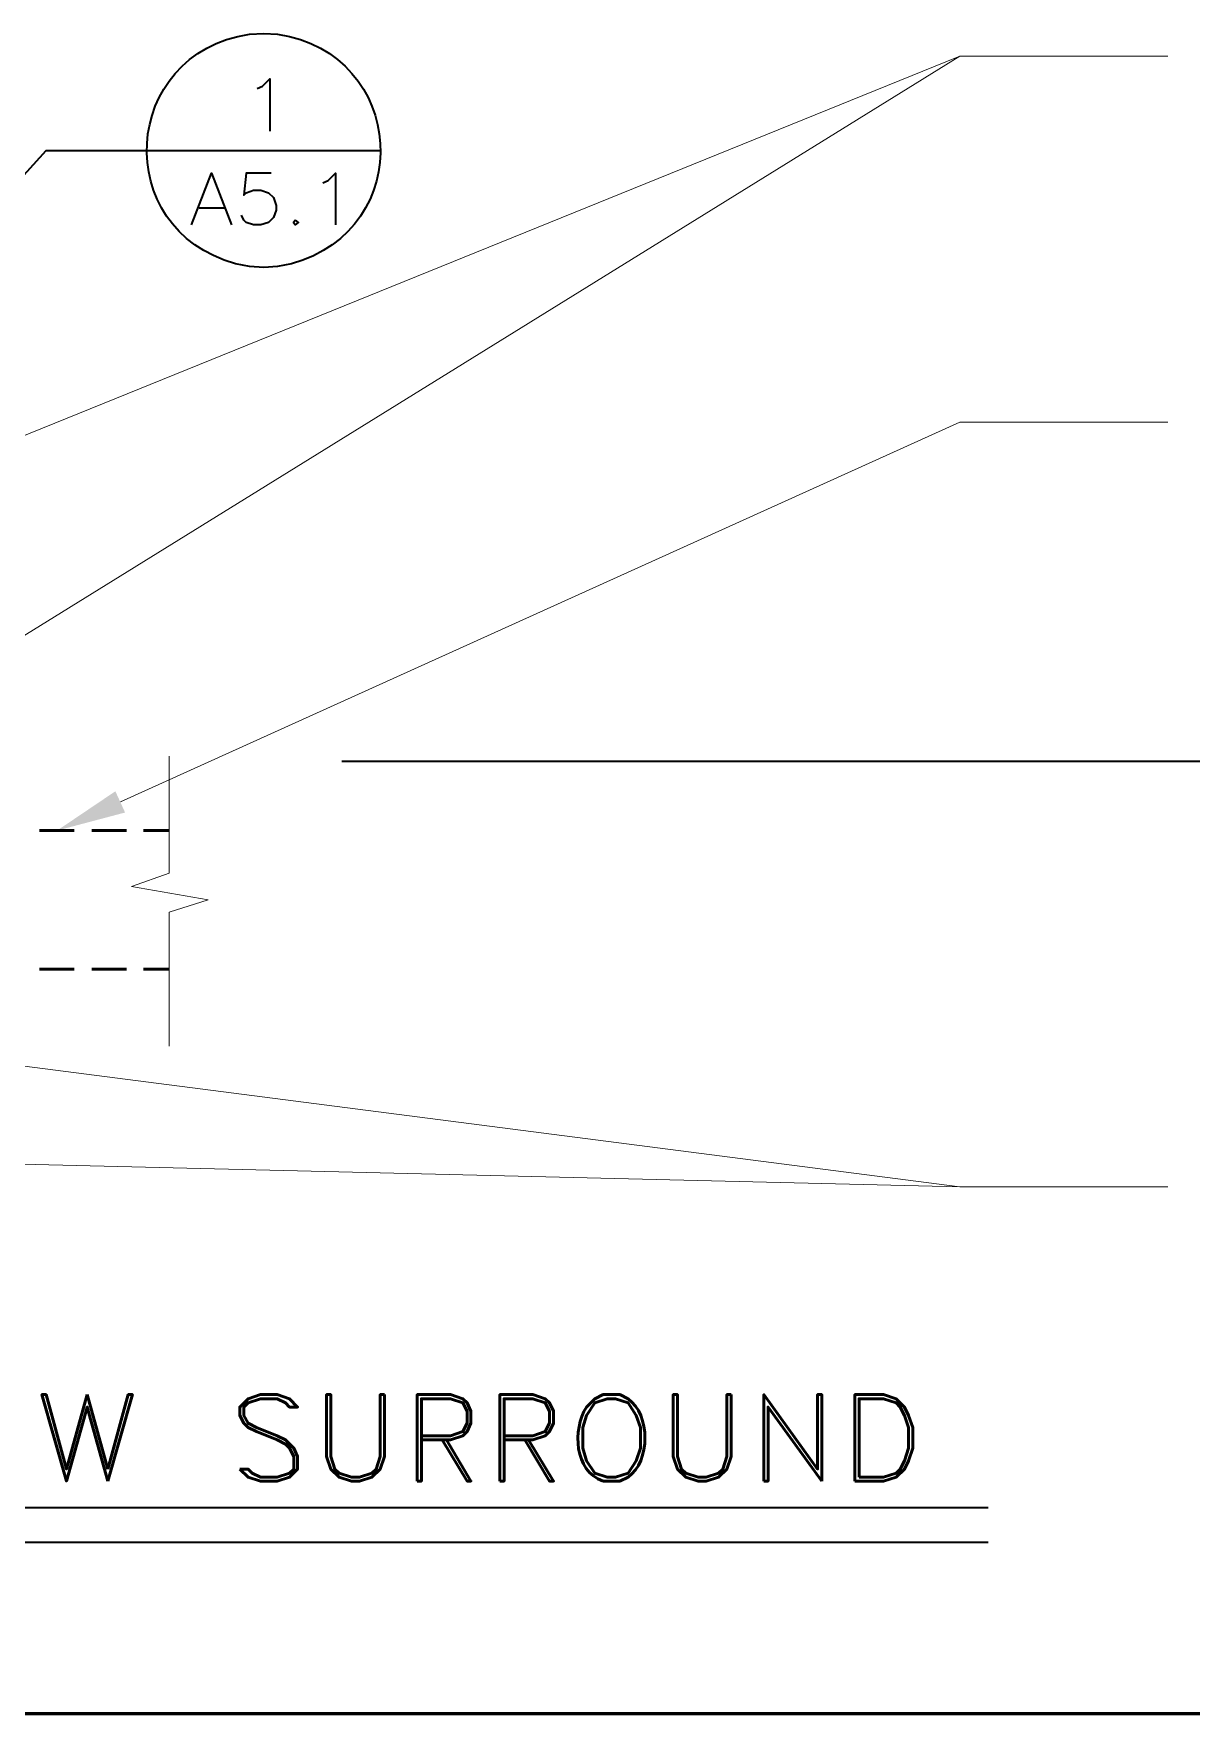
# Model space of a CAD drawing. Header units: inches. Extents: x 5 to 516, y -193 to 129.
# Drawn here: x 50.967 to 53.75, y -193.185 to -189.145 of the extents above; entities that cross this region are included whole.
import ezdxf

# ---------------------------------------------------------------- set-up
doc = ezdxf.new("R2010")
doc.units = ezdxf.units.IN
doc.header["$MEASUREMENT"] = 0
doc.layers.add('PDF7_Geometry', color=7, linetype='Continuous')
doc.layers.add('PDF7_Solid Fills', color=7, linetype='Continuous')

msp = doc.modelspace()

# ---------------------------------------------------------------- linework, layer by layer
at = {"layer": 'PDF7_Geometry', "lineweight": 35}
for points in [[(51.4857751, -189.1457843), (51.5202196, -189.1446731), (51.5535529, -189.1457843)], [(51.5046646, -189.2768951), (51.5168868, -189.2713395), (51.5346646, -189.2535617), (51.5346646, -189.3791173)], [(50.6702196, -189.7868958), (50.9968863, -189.4257847), (51.2391086, -189.4257847), (51.8013308, -189.4257847)], [(51.3468865, -189.6046731), (51.3946643, -189.4802287), (51.442442, -189.6046731)], [(51.5379977, -189.4802286), (51.4779977, -189.4802286), (51.4724422, -189.533562), (51.4779977, -189.5280064), (51.4957755, -189.5213398), (51.5135533, -189.5213398), (51.5313311, -189.5280064), (51.5435533, -189.5391175), (51.55022, -189.5580064), (51.55022, -189.5691175), (51.5435533, -189.5868953), (51.5313311, -189.5991175), (51.5135533, -189.6046731), (51.4957755, -189.6046731), (51.4779977, -189.5991175), (51.4724422, -189.593562), (51.4668866, -189.5813398)], [(51.6624416, -189.5035622), (51.6746639, -189.4980066), (51.6924417, -189.4802288), (51.6924417, -189.6046733)], [(51.3646641, -189.563562), (51.4246641, -189.563562)], [(51.5868862, -189.6980065), (51.5535529, -189.7046732), (51.5202196, -189.7068954), (51.4857751, -189.7046732), (51.4524418, -189.6980065)], [(51.7079976, -190.8946733), (57.1235536, -190.8946733), (56.7491092, -190.8946733)], [(44.6502194, -192.6891178), (53.2613312, -192.6891178)], [(44.6502194, -192.7724511), (53.2613312, -192.7724511)]]:
    msp.add_lwpolyline(points, dxfattribs=at)
at = {"layer": 'PDF7_Geometry', "lineweight": 15}
for points in [[(48.6935535, -191.0246734), (53.1935539, -189.1991176), (53.6935539, -189.1991176)], [(49.8613302, -191.2635622), (53.1935527, -189.1991175), (53.6935528, -189.1991175)], [(51.1757755, -190.992451), (53.1935535, -190.0791176), (53.6935536, -190.0791176)], [(51.292442, -191.580229), (51.292442, -191.2580067), (51.3868864, -191.2280067), (51.202442, -191.1957845), (51.292442, -191.1635623), (51.292442, -190.8824511)], [(48.4657748, -191.3080068), (53.193553, -191.9180068), (53.6935528, -191.9180068)], [(49.1779975, -191.8213402), (53.1935533, -191.9180069), (53.6935533, -191.9180069)]]:
    msp.add_lwpolyline(points, dxfattribs=at)
at = {"layer": 'PDF7_Geometry', "lineweight": 35}
msp.add_lwpolyline([(51.5968865, -189.5935622), (51.5913309, -189.5991177), (51.5968865, -189.6046733), (51.6035532, -189.5991177)], close=True, dxfattribs=at)
at = {"layer": 'PDF7_Geometry', "lineweight": 50}
for points in [[(51.0646644, -191.06134), (50.9813311, -191.06134)], [(51.1902194, -191.06134), (51.106886, -191.06134)], [(51.292442, -191.06134), (51.2313309, -191.06134)], [(50.9813311, -191.3946733), (51.0646644, -191.3946733)], [(51.106886, -191.3946733), (51.1902194, -191.3946733)], [(51.2313311, -191.3946733), (51.2924422, -191.3946733)], [(51.1457752, -192.6257845), (51.0957752, -192.4480067), (51.0457752, -192.6257845), (50.9868863, -192.4180067), (50.9968863, -192.4180067), (51.0457752, -192.5968956), (51.0957752, -192.4180067)], [(51.0957754, -192.4180066), (51.1457754, -192.5968955)], [(51.1457755, -192.6257844), (51.2046644, -192.4180066), (51.1946644, -192.4180066), (51.1457755, -192.5968955)], [(51.8991087, -192.5268955), (51.9691087, -192.5268955), (51.9991087, -192.5168955), (52.0091087, -192.5068955), (52.0179976, -192.4868955), (52.0179976, -192.4580066), (52.0091087, -192.4380066), (51.9991087, -192.4280066), (51.9691087, -192.4180066), (51.8891087, -192.4180066), (51.8891087, -192.6257844)], [(52.097998, -192.5268955), (52.1668869, -192.5268955), (52.1968869, -192.5168955), (52.2068869, -192.5068955), (52.2168869, -192.4868955), (52.2168869, -192.4580066), (52.2068869, -192.4380066), (52.1968869, -192.4280066), (52.1668869, -192.4180066), (52.087998, -192.4180066), (52.087998, -192.6257844)], [(52.3957753, -192.4280066), (52.3757753, -192.4180066), (52.3357753, -192.4180066), (52.3157753, -192.4280066), (52.2957753, -192.4480066)], [(52.861331, -192.6257844), (52.861331, -192.4180066), (52.851331, -192.4180066), (52.851331, -192.5968955), (52.7224421, -192.4180066), (52.7224421, -192.6257844)], [(51.8991089, -192.5168957), (51.9691089, -192.5168957), (51.9991089, -192.5068957), (52.0091089, -192.4868957), (52.0091089, -192.4580068), (51.9991089, -192.4380068), (51.9691089, -192.4280068), (51.8991089, -192.4280068), (51.8991089, -192.6257846), (51.8891089, -192.6257846)], [(52.0979976, -192.5168957), (52.1668865, -192.5168957), (52.1968865, -192.5068957), (52.2068865, -192.4868957), (52.2068865, -192.4580068), (52.1968865, -192.4380068), (52.1668865, -192.4280068), (52.0979976, -192.4280068), (52.0979976, -192.6257846), (52.0879976, -192.6257846)], [(52.8613312, -192.6257846), (52.7324423, -192.4480068), (52.7324423, -192.6257846), (52.7224423, -192.6257846)], [(51.9491091, -192.5268956), (52.0091091, -192.6257845), (52.017998, -192.6257845), (51.9591091, -192.5268956)], [(52.1479978, -192.5268956), (52.2068867, -192.6257845), (52.2168867, -192.6257845), (52.1568867, -192.5268956)], [(52.3357753, -192.6257844), (52.3757753, -192.6257844), (52.3957753, -192.6168955)]]:
    msp.add_lwpolyline(points, dxfattribs=at)
for points in [[(51.4624419, -192.5968957), (51.4824419, -192.6168957), (51.5124419, -192.6257846), (51.5524419, -192.6257846), (51.5824419, -192.6168957), (51.6013308, -192.5968957), (51.6013308, -192.5668957), (51.5924419, -192.5468957), (51.5724419, -192.5268957), (51.5524419, -192.5168957), (51.5024419, -192.4968957), (51.4824419, -192.4868957), (51.4724419, -192.4680068), (51.4724419, -192.4480068), (51.4824419, -192.4380068), (51.5124419, -192.4280068), (51.5524419, -192.4280068), (51.5724419, -192.4380068), (51.5824419, -192.4480068), (51.6013308, -192.4480068), (51.5824419, -192.4280068), (51.5524419, -192.4180068), (51.5124419, -192.4180068), (51.4824419, -192.4280068), (51.4624419, -192.4480068), (51.4624419, -192.4680068), (51.4724419, -192.4868957), (51.4824419, -192.4968957), (51.5024419, -192.5068957), (51.5524419, -192.5268957), (51.5724419, -192.5368957), (51.5824419, -192.5468957), (51.5924419, -192.5668957), (51.5924419, -192.5968957), (51.5824419, -192.6068957), (51.5524419, -192.6168957), (51.5124419, -192.6168957), (51.4924419, -192.6068957), (51.4824419, -192.5968957)], [(51.8102202, -192.4180066), (51.8002202, -192.4180066), (51.8002202, -192.5668955), (51.7902202, -192.5968955), (51.7802202, -192.6068955), (51.7502202, -192.6168955), (51.7313313, -192.6168955), (51.7013313, -192.6068955), (51.6913313, -192.5968955), (51.6813313, -192.5668955), (51.6813313, -192.4180066), (51.6713313, -192.4180066), (51.6713313, -192.5668955), (51.6813313, -192.5968955), (51.7013313, -192.6168955), (51.7313313, -192.6257844), (51.7502202, -192.6257844), (51.7802202, -192.6168955), (51.8002202, -192.5968955), (51.8102202, -192.5668955)], [(52.6435536, -192.4180066), (52.6335536, -192.4180066), (52.6335536, -192.5668955), (52.6235536, -192.5968955), (52.6135536, -192.6068955), (52.5835536, -192.6168955), (52.5646647, -192.6168955), (52.5346647, -192.6068955), (52.5246647, -192.5968955), (52.5146647, -192.5668955), (52.5146647, -192.4180066), (52.5046647, -192.4180066), (52.5046647, -192.5668955), (52.5146647, -192.5968955), (52.5346647, -192.6168955), (52.5646647, -192.6257844), (52.5835536, -192.6257844), (52.6135536, -192.6168955), (52.6335536, -192.5968955), (52.6435536, -192.5668955)], [(52.9413306, -192.6257844), (53.0102195, -192.6257844), (53.0402195, -192.6168955), (53.0602195, -192.5968955), (53.0702195, -192.5768955), (53.0802195, -192.5468955), (53.0802195, -192.4968955), (53.0702195, -192.4680066), (53.0602195, -192.4480066), (53.0402195, -192.4280066), (53.0102195, -192.4180066), (52.9413306, -192.4180066)], [(52.3457755, -192.4280068), (52.3157755, -192.4380068), (52.2957755, -192.4680068), (52.2868866, -192.4968957), (52.2868866, -192.5468957), (52.2957755, -192.5768957), (52.3157755, -192.6068957), (52.3457755, -192.6168957), (52.3657755, -192.6168957), (52.3957755, -192.6068957), (52.4157755, -192.5768957), (52.4257755, -192.5468957), (52.4257755, -192.4968957), (52.4157755, -192.4680068), (52.3957755, -192.4380068), (52.3657755, -192.4280068)], [(52.9513313, -192.6168957), (53.0102202, -192.6168957), (53.0402202, -192.6068957), (53.0502202, -192.5968957), (53.0602202, -192.5768957), (53.0702202, -192.5468957), (53.0702202, -192.4968957), (53.0602202, -192.4680068), (53.0502202, -192.4480068), (53.0402202, -192.4380068), (53.0102202, -192.4280068), (52.9513313, -192.4280068)]]:
    msp.add_lwpolyline(points, close=True, dxfattribs=at)
at = {"layer": 'PDF7_Geometry', "lineweight": 60}
msp.add_lwpolyline([(14.9013258, -193.1846735), (59.9013294, -193.1846735)], dxfattribs=at)
at = {"layer": 'PDF7_Geometry', "lineweight": 35}
for points in [[(51.4524418, -189.6980065), (51.1503862, -189.6152102), (51.1759417, -189.1933769), (51.4857751, -189.1457843)], [(51.5535529, -189.1457843), (51.8639603, -189.1926547), (51.889164, -189.6162102), (51.5868862, -189.6980065)]]:
    msp.add_open_spline(points, degree=3, dxfattribs=at)
at = {"layer": 'PDF7_Geometry', "lineweight": 50}
for points in [[(52.2957753, -192.4480066), (52.2619605, -192.5029511), (52.2666272, -192.601377), (52.3357753, -192.6257844)], [(52.3957753, -192.6168955), (52.4500902, -192.5780437), (52.4503309, -192.4668955), (52.3957753, -192.4280066)]]:
    msp.add_open_spline(points, degree=3, dxfattribs=at)
at = {"layer": 'PDF7_Solid Fills', "lineweight": 50, "transparency": 33554559}
msp.add_solid([(51.1868862, -191.0180067), (51.0235528, -191.06134), (51.1635529, -190.9668956)], dxfattribs=at)

doc.saveas('drawing.dxf')
